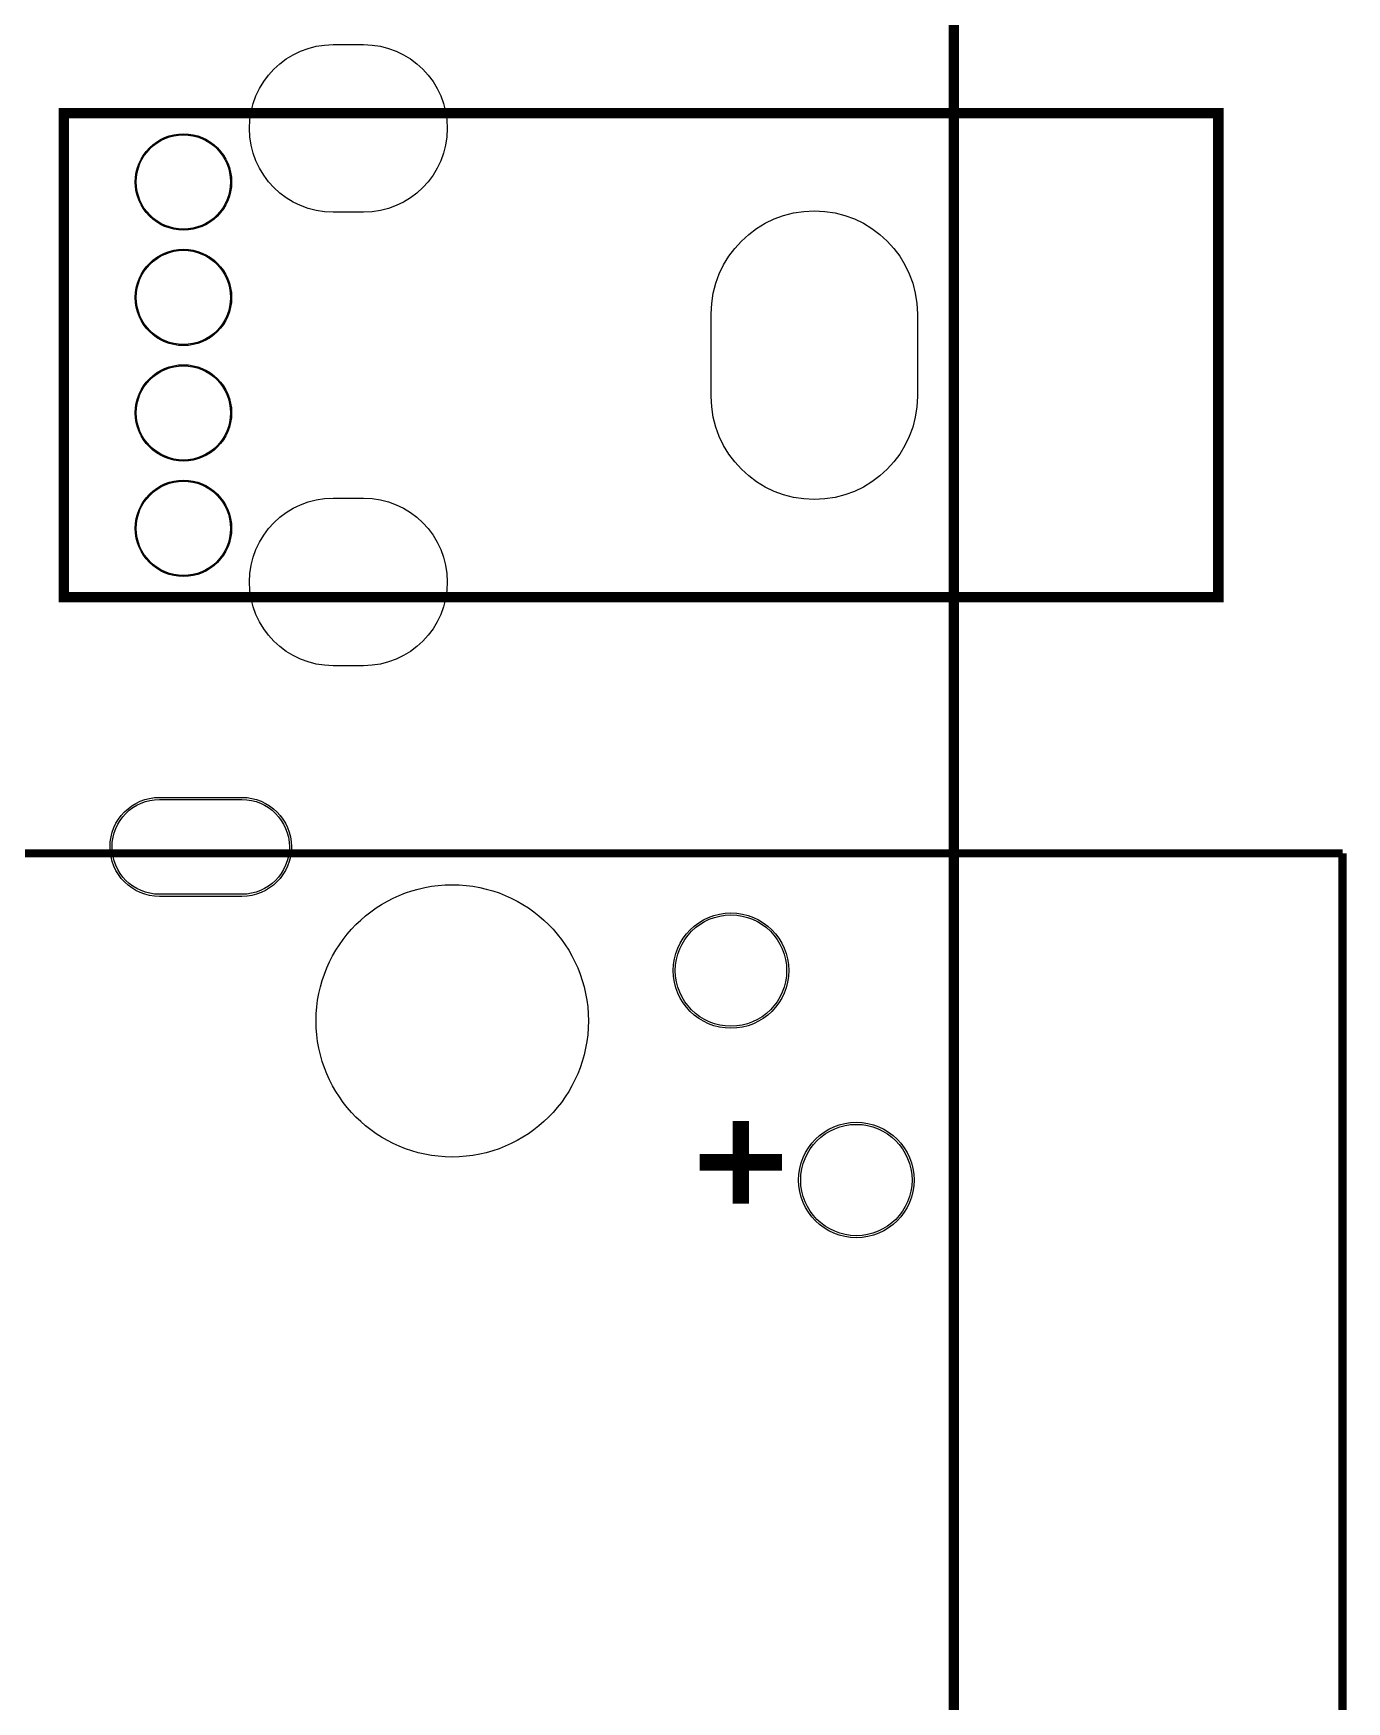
# Model space of a CAD drawing. Extents: x 16 to 143, y 14 to 67.
# Drawn here: x 67.04 to 82.96, y 36.88 to 57.11 of the extents above; entities that cross this region are included whole.
import ezdxf

# ---------------------------------------------------------------- set-up
doc = ezdxf.new("R2010")
doc.units = 0
doc.header["$MEASUREMENT"] = 0
for name, color, linetype in [('BG_OUTLINE', 254, 'CONTINUOUS'), ('PG_SILKSCREEN_TOP', 30, 'CONTINUOUS'), ('PIN_PASTEMASK_TOP', 85, 'CONTINUOUS'), ('PIN_TOP', 1, 'CONTINUOUS')]:
    doc.layers.add(name, color=color, linetype=linetype)

msp = doc.modelspace()

# ---------------------------------------------------------------- linework, layer by layer
at = {"layer": 'BG_OUTLINE', "const_width": 0.127}
msp.add_lwpolyline([(32.2006, 62.6872), (76.20051, 62.6872, -0.414214), (78.2005, 60.6872), (78.2005, 18.68729, -0.414214), (76.20051, 16.68729), (32.2006, 16.68729, -0.414214), (30.2006, 18.68729), (30.2006, 60.6872, -0.414214), (32.2006, 62.6872)], format="xyb", dxfattribs=at)
msp.add_lwpolyline([(32.2006, 62.6872), (76.20051, 62.6872, -0.414214), (78.2005, 60.6872), (78.2005, 18.68729, -0.414214), (76.20051, 16.68729), (32.2006, 16.68729, -0.414214), (30.2006, 18.68729), (30.2006, 60.6872, -0.414214), (32.2006, 62.6872)], format="xyb", dxfattribs=at)
at = {"layer": 'PG_SILKSCREEN_TOP'}
for points, const_width in [([(67.40784, 56.13938), (81.40781, 56.13938), (81.40781, 50.26939), (67.40784, 50.26939), (67.40784, 56.13938)], 0.127), ([(82.91271, 47.16394), (61.32271, 47.16394)], 0.1), ([(82.91271, 31.66994), (82.91271, 47.16394)], 0.1), ([(75.61771, 42.91693), (75.61771, 43.91693)], 0.2), ([(75.11771, 43.41693), (76.1177, 43.41693)], 0.2)]:
    msp.add_lwpolyline(points, dxfattribs=dict(at, const_width=const_width))
at = {"layer": 'PIN_PASTEMASK_TOP'}
for points in [[(71.04184, 54.9384), (70.67385, 54.9384, -1), (70.67385, 56.9704), (71.04184, 56.9704, -1)], [(77.75782, 53.70439), (77.75782, 52.70439, -1), (75.25782, 52.70439), (75.25782, 53.70439, -1)], [(71.04184, 49.43838), (70.67385, 49.43838, -1), (70.67385, 51.47038), (71.04184, 51.47038, -1)], [(68.56771, 47.81695), (69.5677, 47.81695, -1), (69.5677, 46.66694), (68.56771, 46.66694, -1)]]:
    msp.add_lwpolyline(points, format="xyb", close=True, dxfattribs=at)
for centre, radius in [((68.85785, 55.30438), 0.5715), ((68.85785, 53.90439), 0.5715), ((68.85785, 52.50439), 0.5715), ((68.85785, 51.10439), 0.5715), ((72.11771, 45.13194), 1.651), ((75.49771, 45.74195), 0.675), ((77.0177, 43.20195), 0.675)]:
    msp.add_circle(centre, radius, dxfattribs=at)
at = {"layer": 'PIN_TOP'}
for points in [[(71.04184, 54.9384), (70.67385, 54.9384, -1), (70.67385, 56.9704), (71.04184, 56.9704, -1)], [(77.75782, 53.70439), (77.75782, 52.70439, -1), (75.25782, 52.70439), (75.25782, 53.70439, -1)], [(71.04184, 49.43838), (70.67385, 49.43838, -1), (70.67385, 51.47038), (71.04184, 51.47038, -1)], [(68.56771, 47.84194), (69.5677, 47.84194, -1), (69.5677, 46.64194), (68.56771, 46.64194, -1)]]:
    msp.add_lwpolyline(points, format="xyb", close=True, dxfattribs=at)
for centre, radius in [((68.85785, 55.30438), 0.5842), ((68.85785, 53.90439), 0.5842), ((68.85785, 52.50439), 0.5842), ((68.85785, 51.10439), 0.5842), ((72.11771, 45.13194), 1.651), ((75.49771, 45.74195), 0.7), ((77.0177, 43.20195), 0.7)]:
    msp.add_circle(centre, radius, dxfattribs=at)

doc.saveas('drawing.dxf')
